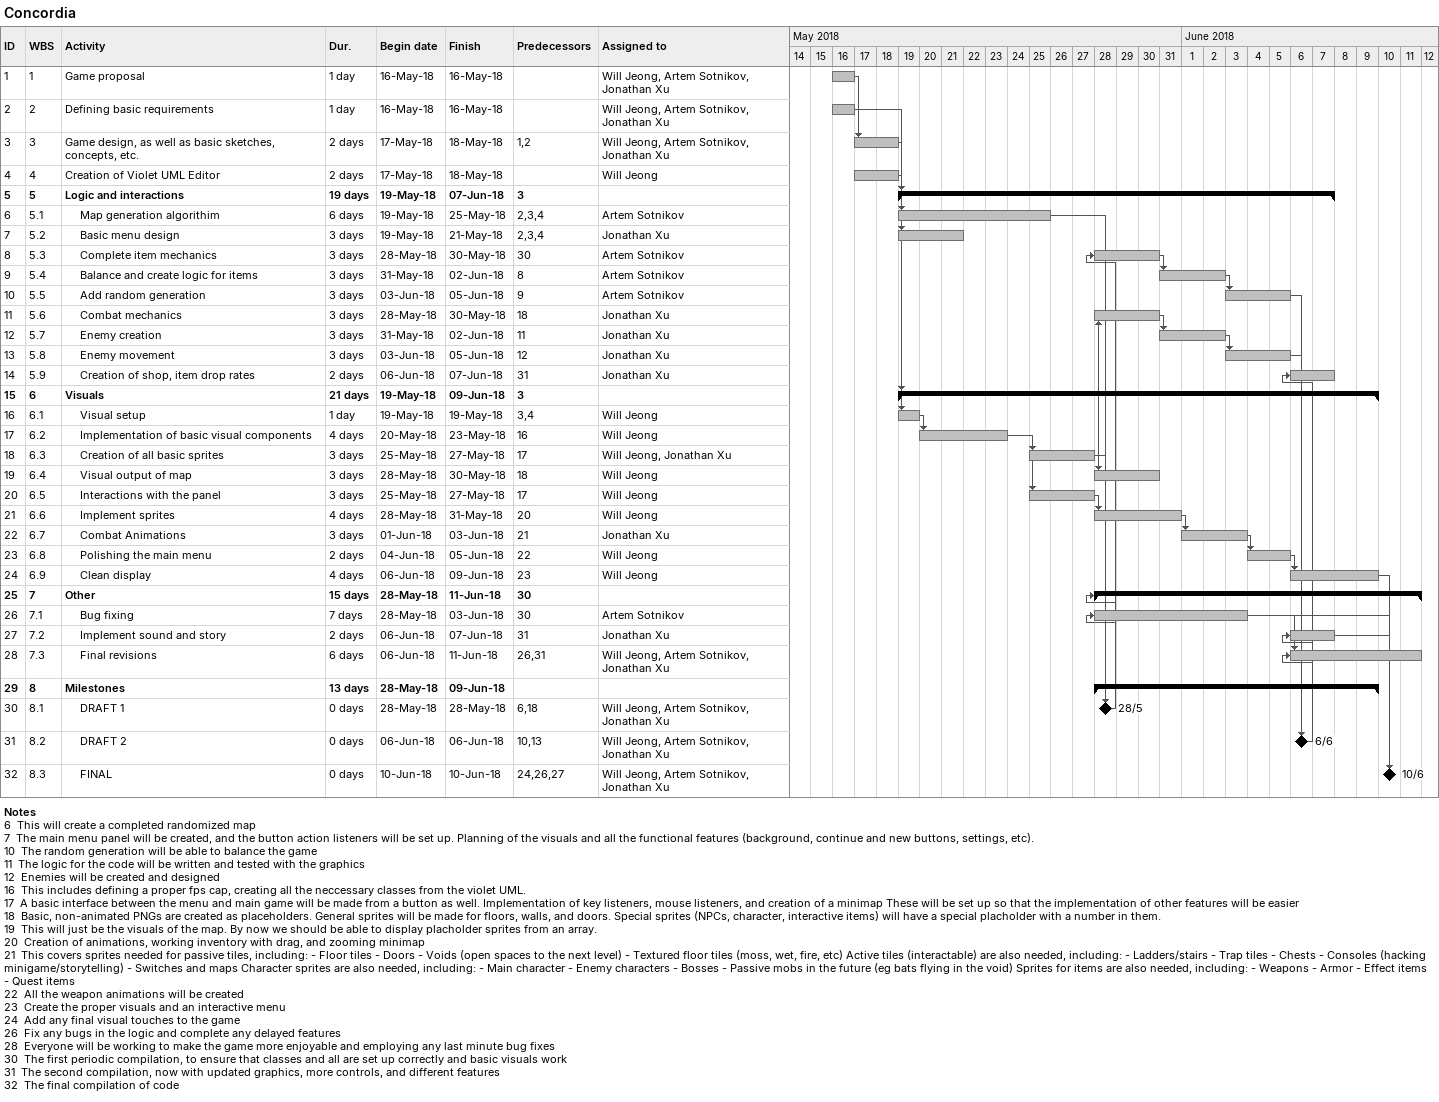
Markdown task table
Concordia

| ID | WBS | Task | Duration | Start | Finish | Predecessors | Resources |
|---|---|---|---|---|---|---|---|
| 1 | 1 | Game proposal | 1d | 2018-05-16 | 2018-05-16 |  | Will Jeong, Artem Sotnikov, Jonathan Xu |
| 2 | 2 | Defining basic requirements | 1d | 2018-05-16 | 2018-05-16 |  | Will Jeong, Artem Sotnikov, Jonathan Xu |
| 3 | 3 | Game design, as well as basic sketches, concepts, etc. | 2d | 2018-05-17 | 2018-05-18 | 1, 2 | Will Jeong, Artem Sotnikov, Jonathan Xu |
| 4 | 4 | Creation of Violet UML Editor | 2d | 2018-05-17 | 2018-05-18 |  | Will Jeong |
| 5 | 5 | **Logic and interactions** | 19d | 2018-05-19 | 2018-06-07 | 3 |  |
| 6 | 5.1 | Map generation algorithim | 6d | 2018-05-19 | 2018-05-25 | 2, 3, 4 | Artem Sotnikov |
| 7 | 5.2 | Basic menu design | 3d | 2018-05-19 | 2018-05-21 | 2, 3, 4 | Jonathan Xu |
| 8 | 5.3 | Complete item mechanics | 3d | 2018-05-28 | 2018-05-30 | 30 | Artem Sotnikov |
| 9 | 5.4 | Balance and create logic for items | 3d | 2018-05-31 | 2018-06-02 | 8 | Artem Sotnikov |
| 10 | 5.5 | Add random generation | 3d | 2018-06-03 | 2018-06-05 | 9 | Artem Sotnikov |
| 11 | 5.6 | Combat mechanics | 3d | 2018-05-28 | 2018-05-30 | 18 | Jonathan Xu |
| 12 | 5.7 | Enemy creation | 3d | 2018-05-31 | 2018-06-02 | 11 | Jonathan Xu |
| 13 | 5.8 | Enemy movement | 3d | 2018-06-03 | 2018-06-05 | 12 | Jonathan Xu |
| 14 | 5.9 | Creation of shop, item drop rates | 2d | 2018-06-06 | 2018-06-07 | 31 | Jonathan Xu |
| 15 | 6 | **Visuals** | 21d | 2018-05-19 | 2018-06-09 | 3 |  |
| 16 | 6.1 | Visual setup | 1d | 2018-05-19 | 2018-05-19 | 3, 4 | Will Jeong |
| 17 | 6.2 | Implementation of basic visual components | 4d | 2018-05-20 | 2018-05-23 | 16 | Will Jeong |
| 18 | 6.3 | Creation of all basic sprites | 3d | 2018-05-25 | 2018-05-27 | 17 | Will Jeong, Jonathan Xu |
| 19 | 6.4 | Visual output of map | 3d | 2018-05-28 | 2018-05-30 | 18 | Will Jeong |
| 20 | 6.5 | Interactions with the panel | 3d | 2018-05-25 | 2018-05-27 | 17 | Will Jeong |
| 21 | 6.6 | Implement sprites | 4d | 2018-05-28 | 2018-05-31 | 20 | Will Jeong |
| 22 | 6.7 | Combat Animations | 3d | 2018-06-01 | 2018-06-03 | 21 | Jonathan Xu |
| 23 | 6.8 | Polishing the main menu | 2d | 2018-06-04 | 2018-06-05 | 22 | Will Jeong |
| 24 | 6.9 | Clean display | 4d | 2018-06-06 | 2018-06-09 | 23 | Will Jeong |
| 25 | 7 | **Other** | 15d | 2018-05-28 | 2018-06-11 | 30 |  |
| 26 | 7.1 | Bug fixing | 7d | 2018-05-28 | 2018-06-03 | 30 | Artem Sotnikov |
| 27 | 7.2 | Implement sound and story | 2d | 2018-06-06 | 2018-06-07 | 31 | Jonathan Xu |
| 28 | 7.3 | Final revisions | 6d | 2018-06-06 | 2018-06-11 | 26, 31 | Will Jeong, Artem Sotnikov, Jonathan Xu |
| 29 | 8 | **Milestones** | 13d | 2018-05-28 | 2018-06-09 |  |  |
| 30 | 8.1 | DRAFT 1 | 0d | 2018-05-28 | 2018-05-28 | 6, 18 | Will Jeong, Artem Sotnikov, Jonathan Xu |
| 31 | 8.2 | DRAFT 2 | 0d | 2018-06-06 | 2018-06-06 | 10, 13 | Will Jeong, Artem Sotnikov, Jonathan Xu |
| 32 | 8.3 | FINAL | 0d | 2018-06-10 | 2018-06-10 | 24, 26, 27 | Will Jeong, Artem Sotnikov, Jonathan Xu |

Notes
- 6: This will create a completed randomized map
- 7: The main menu panel will be created, and the button action listeners will be set up. Planning of the visuals and all the functional features (background, continue and new buttons, settings, etc).
- 10: The random generation will be able to balance the game
- 11: The logic for the code will be written and tested with the graphics
- 12: Enemies will be created and designed
- 16: This includes defining a proper fps cap, creating all the neccessary classes from the violet UML.
- 17: A basic interface between the menu and main game will be made from a button as well. Implementation of key listeners, mouse listeners, and creation of a minimap These will be set up so that the implementation of other features will be easier
- 18: Basic, non-animated PNGs are created as placeholders. General sprites will be made for floors, walls, and doors. Special sprites (NPCs, character, interactive items) will have a special placholder with a number in them.
- 19: This will just be the visuals of the map. By now we should be able to display placholder sprites from an array.
- 20: Creation of animations, working inventory with drag, and zooming minimap
- 21: This covers sprites needed for passive tiles, including: - Floor tiles - Doors - Voids (open spaces to the next level) - Textured floor tiles (moss, wet, fire, etc) Active tiles (interactable) are also needed, including: - Ladders/stairs - Trap tiles - Chests - Consoles (hacking minigame/storytelling) - Switches and maps Character sprites are also needed, including: - Main character - Enemy characters - Bosses - Passive mobs in the future (eg bats flying in the void) Sprites for items are also needed, including: - Weapons - Armor - Effect items - Quest items
- 22: All the weapon animations will be created
- 23: Create the proper visuals and an interactive menu
- 24: Add any final visual touches to the game
- 26: Fix any bugs in the logic and complete any delayed features
- 28: Everyone will be working to make the game more enjoyable and employing any last minute bug fixes
- 30: The first periodic compilation, to ensure that classes and all are set up correctly and basic visuals work
- 31: The second compilation, now with updated graphics, more controls, and different features
- 32: The final compilation of code
